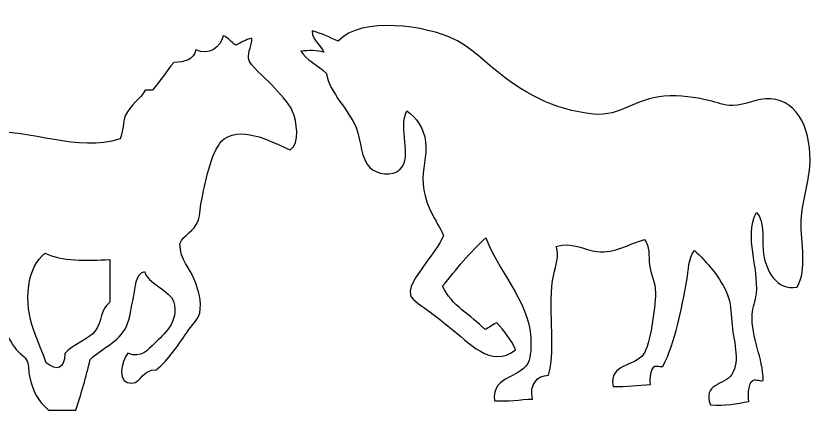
# Model space of a CAD drawing. Header units: centimetres. Extents: x -66 to 65, y -66 to 66.
# Drawn here: x 43.09 to 53.53, y 43.91 to 49.07 of the extents above; entities that cross this region are included whole.
import ezdxf

# ---------------------------------------------------------------- set-up
doc = ezdxf.new("R2010")
doc.units = ezdxf.units.CM
doc.header["$MEASUREMENT"] = 0
doc.layers.add('Layer 1', color=7, linetype='Continuous')

msp = doc.modelspace()

# ---------------------------------------------------------------- linework, layer by layer
at = {"layer": 'Layer 1'}
for points, knots in [([(53.32977, 45.51875), (53.06146, 45.47221), (52.90953, 45.72727), (52.88508, 46.00789), (52.88508, 46.00789), (52.86963, 46.18521), (52.9086, 46.38484), (52.79615, 46.49705), (52.79615, 46.49705), (52.63084, 46.16383), (52.83295, 45.78902), (52.79615, 45.4298), (52.79615, 45.4298), (52.78678, 45.33802), (52.74503, 45.25248), (52.74059, 45.16302), (52.74059, 45.16302), (52.72498, 44.85203), (52.88529, 44.58906), (52.88508, 44.2959), (52.88508, 44.2959), (52.84473, 44.27267), (52.80192, 44.32172), (52.7517, 44.2959), (52.7517, 44.2959), (52.68561, 44.25076), (52.69381, 44.13141), (52.69608, 44.01798), (52.69608, 44.01798), (52.53863, 43.99385), (52.39046, 43.96046), (52.19581, 43.9735), (52.19581, 43.9735), (52.08357, 44.25248), (52.38004, 44.23102), (52.47375, 44.37371), (52.47375, 44.37371), (52.59218, 44.55397), (52.49, 44.83461), (52.47375, 45.06295), (52.47375, 45.06295), (52.46462, 45.19096), (52.45801, 45.31859), (52.41816, 45.41871), (52.41816, 45.41871), (52.3318, 45.63556), (52.14768, 45.85466), (51.98459, 45.9968), (51.98459, 45.9968), (51.89916, 45.89361), (51.90982, 45.74391), (51.88452, 45.6077), (51.88452, 45.6077), (51.81554, 45.2363), (51.73117, 44.79133), (51.57324, 44.48486), (51.57324, 44.48486), (51.54125, 44.45978), (51.49077, 44.50277), (51.45098, 44.47375), (51.45098, 44.47375), (51.41344, 44.41864), (51.39997, 44.33945), (51.4065, 44.24028), (51.4065, 44.24028), (51.24312, 44.23319), (51.09408, 44.21176), (50.91736, 44.21805), (50.91736, 44.21805), (50.85963, 44.52153), (51.2007, 44.46888), (51.31754, 44.64048), (51.31754, 44.64048), (51.40088, 44.76288), (51.47216, 45.23587), (51.47319, 45.44092), (51.47319, 45.44092), (51.47393, 45.59385), (51.40757, 45.68794), (51.39538, 45.80776), (51.39538, 45.80776), (51.38226, 45.93664), (51.40324, 46.05345), (51.32868, 46.14127), (51.32868, 46.14127), (51.12127, 46.08637), (50.95091, 45.95881), (50.70614, 45.98562), (50.70614, 45.98562), (50.54406, 46.00337), (50.36549, 46.12024), (50.1725, 46.05232), (50.1725, 46.05232), (50.21936, 45.91823), (50.16324, 45.80319), (50.13916, 45.68545), (50.13916, 45.68545), (50.05502, 45.27416), (50.17374, 44.74515), (50.07246, 44.36253), (50.07246, 44.36253), (49.92501, 44.36399), (49.81526, 44.24016), (49.86124, 44.05127), (49.86124, 44.05127), (49.69386, 44.0445), (49.54572, 44.01846), (49.36099, 44.02904), (49.36099, 44.02904), (49.33104, 44.38438), (49.73776, 44.31289), (49.81679, 44.56265), (49.81679, 44.56265), (49.84542, 44.65314), (49.84277, 44.76916), (49.83904, 44.85168), (49.83904, 44.85168), (49.817, 45.33711), (49.38713, 45.76433), (49.24981, 46.16348), (49.24981, 46.16348), (49.0373, 45.97581), (48.86196, 45.75092), (48.68283, 45.52983), (48.68283, 45.52983), (48.80025, 45.273), (49.05497, 45.15341), (49.23872, 44.96285), (49.23872, 44.96285), (49.29669, 44.98637), (49.33632, 45.02828), (49.39432, 45.05178), (49.39432, 45.05178), (49.4856, 44.94296), (49.58098, 44.83818), (49.6389, 44.69605), (49.6389, 44.69605), (49.3232, 44.44282), (49.01237, 44.80368), (48.78289, 44.98508), (48.78289, 44.98508), (48.69719, 45.05284), (48.62329, 45.11076), (48.51606, 45.1963), (48.51606, 45.1963), (48.44743, 45.2511), (48.27513, 45.34187), (48.26039, 45.41866), (48.26039, 45.41866), (48.23518, 45.55003), (48.40176, 45.74225), (48.46049, 45.82998), (48.46049, 45.82998), (48.55161, 45.96608), (48.63932, 46.05533), (48.69393, 46.19685), (48.69393, 46.19685), (48.60389, 46.39796), (48.45083, 46.56727), (48.42715, 46.875), (48.42715, 46.875), (48.41337, 47.05383), (48.47956, 47.24269), (48.46049, 47.41972), (48.46049, 47.41972), (48.44022, 47.60771), (48.33235, 47.73741), (48.21594, 47.83104), (48.21594, 47.83104), (48.09267, 47.60239), (48.29444, 47.22988), (48.12701, 47.06399), (48.12701, 47.06399), (48.02279, 46.96075), (47.81245, 47.00057), (47.7268, 47.08622), (47.7268, 47.08622), (47.61385, 47.19917), (47.61784, 47.42825), (47.54892, 47.60872), (47.54892, 47.60872), (47.46827, 47.81983), (47.19419, 48.07547), (47.15982, 48.32021), (47.15982, 48.32021), (47.05594, 48.41684), (46.88547, 48.50484), (46.82631, 48.60927), (46.82631, 48.60927), (46.92921, 48.62597), (47.03554, 48.62152), (47.12645, 48.59816), (47.12645, 48.59816), (47.10142, 48.67322), (46.97627, 48.74434), (46.97082, 48.87608), (46.97082, 48.87608), (47.09719, 48.84309), (47.20495, 48.79149), (47.31544, 48.74268), (47.31544, 48.74268), (47.60982, 49.07328), (48.47902, 48.94562), (48.83846, 48.76493), (48.83846, 48.76493), (49.04272, 48.66225), (49.1907, 48.51564), (49.37207, 48.36472), (49.37207, 48.36472), (49.70714, 48.08588), (50.13145, 47.83632), (50.66165, 47.78663), (50.66165, 47.78663), (51.0213, 47.75292), (51.20534, 47.99091), (51.58436, 48.02007), (51.58436, 48.02007), (51.806, 48.03714), (51.99346, 48.00626), (52.17356, 47.96448), (52.17356, 47.96448), (52.27574, 47.94077), (52.3798, 47.89537), (52.48482, 47.89778), (52.48482, 47.89778), (52.6681, 47.90199), (52.78951, 48.00144), (52.98512, 47.98671), (52.98512, 47.98671), (53.35591, 47.9588), (53.52667, 47.54774), (53.49648, 47.09737), (53.49648, 47.09737), (53.48222, 46.88449), (53.39499, 46.64417), (53.38533, 46.39699), (53.38533, 46.39699), (53.37303, 46.08205), (53.4722, 45.75648), (53.32977, 45.51875)], [0, 0, 0, 0, 0.01639344, 0.01639344, 0.01639344, 0.01639344, 0.03278689, 0.03278689, 0.03278689, 0.03278689, 0.04918033, 0.04918033, 0.04918033, 0.04918033, 0.06557377, 0.06557377, 0.06557377, 0.06557377, 0.08196721, 0.08196721, 0.08196721, 0.08196721, 0.09836066, 0.09836066, 0.09836066, 0.09836066, 0.1147541, 0.1147541, 0.1147541, 0.1147541, 0.13114754, 0.13114754, 0.13114754, 0.13114754, 0.14754098, 0.14754098, 0.14754098, 0.14754098, 0.16393443, 0.16393443, 0.16393443, 0.16393443, 0.18032787, 0.18032787, 0.18032787, 0.18032787, 0.19672131, 0.19672131, 0.19672131, 0.19672131, 0.21311475, 0.21311475, 0.21311475, 0.21311475, 0.2295082, 0.2295082, 0.2295082, 0.2295082, 0.24590164, 0.24590164, 0.24590164, 0.24590164, 0.26229508, 0.26229508, 0.26229508, 0.26229508, 0.27868852, 0.27868852, 0.27868852, 0.27868852, 0.29508197, 0.29508197, 0.29508197, 0.29508197, 0.31147541, 0.31147541, 0.31147541, 0.31147541, 0.32786885, 0.32786885, 0.32786885, 0.32786885, 0.3442623, 0.3442623, 0.3442623, 0.3442623, 0.36065574, 0.36065574, 0.36065574, 0.36065574, 0.37704918, 0.37704918, 0.37704918, 0.37704918, 0.39344262, 0.39344262, 0.39344262, 0.39344262, 0.40983607, 0.40983607, 0.40983607, 0.40983607, 0.42622951, 0.42622951, 0.42622951, 0.42622951, 0.44262295, 0.44262295, 0.44262295, 0.44262295, 0.45901639, 0.45901639, 0.45901639, 0.45901639, 0.47540984, 0.47540984, 0.47540984, 0.47540984, 0.49180328, 0.49180328, 0.49180328, 0.49180328, 0.50819672, 0.50819672, 0.50819672, 0.50819672, 0.52459016, 0.52459016, 0.52459016, 0.52459016, 0.54098361, 0.54098361, 0.54098361, 0.54098361, 0.55737705, 0.55737705, 0.55737705, 0.55737705, 0.57377049, 0.57377049, 0.57377049, 0.57377049, 0.59016393, 0.59016393, 0.59016393, 0.59016393, 0.60655738, 0.60655738, 0.60655738, 0.60655738, 0.62295082, 0.62295082, 0.62295082, 0.62295082, 0.63934426, 0.63934426, 0.63934426, 0.63934426, 0.6557377, 0.6557377, 0.6557377, 0.6557377, 0.67213115, 0.67213115, 0.67213115, 0.67213115, 0.68852459, 0.68852459, 0.68852459, 0.68852459, 0.70491803, 0.70491803, 0.70491803, 0.70491803, 0.72131148, 0.72131148, 0.72131148, 0.72131148, 0.73770492, 0.73770492, 0.73770492, 0.73770492, 0.75409836, 0.75409836, 0.75409836, 0.75409836, 0.7704918, 0.7704918, 0.7704918, 0.7704918, 0.78688525, 0.78688525, 0.78688525, 0.78688525, 0.80327869, 0.80327869, 0.80327869, 0.80327869, 0.81967213, 0.81967213, 0.81967213, 0.81967213, 0.83606557, 0.83606557, 0.83606557, 0.83606557, 0.85245902, 0.85245902, 0.85245902, 0.85245902, 0.86885246, 0.86885246, 0.86885246, 0.86885246, 0.8852459, 0.8852459, 0.8852459, 0.8852459, 0.90163934, 0.90163934, 0.90163934, 0.90163934, 0.91803279, 0.91803279, 0.91803279, 0.91803279, 0.93442623, 0.93442623, 0.93442623, 0.93442623, 0.95081967, 0.95081967, 0.95081967, 0.95081967, 0.96721311, 0.96721311, 0.96721311, 0.96721311, 1, 1, 1, 1]), ([(45.80775, 48.81382), (45.8754, 48.78503), (45.9148, 48.72799), (45.97309, 48.68981), (45.97309, 48.68981), (46.04413, 48.71862), (46.09713, 48.76543), (46.17965, 48.78281), (46.17965, 48.78281), (46.19108, 48.70105), (46.1239, 48.60067), (46.13835, 48.51423), (46.13835, 48.51423), (46.15354, 48.42324), (46.35002, 48.27129), (46.43794, 48.17334), (46.43794, 48.17334), (46.53848, 48.06121), (46.66979, 47.93529), (46.71684, 47.82213), (46.71684, 47.82213), (46.76851, 47.69764), (46.81881, 47.39978), (46.6858, 47.31596), (46.6858, 47.31596), (46.49789, 47.39105), (46.07871, 47.64732), (45.8181, 47.46058), (45.8181, 47.46058), (45.66303, 47.34948), (45.58172, 46.92496), (45.52883, 46.6858), (45.52883, 46.6858), (45.50597, 46.5824), (45.50647, 46.46321), (45.47721, 46.38624), (45.47721, 46.38624), (45.42355, 46.24514), (45.2834, 46.20651), (45.23961, 46.08668), (45.23961, 46.08668), (45.23797, 45.86856), (45.37449, 45.77267), (45.43585, 45.60114), (45.43585, 45.60114), (45.47625, 45.4883), (45.5302, 45.33269), (45.49787, 45.17759), (45.49787, 45.17759), (45.48075, 45.09573), (45.39058, 45.0163), (45.33253, 44.92965), (45.33253, 44.92965), (45.20548, 44.73992), (45.09578, 44.57683), (44.92968, 44.43379), (44.92968, 44.43379), (44.75789, 44.45099), (44.7296, 44.26623), (44.6094, 44.25819), (44.6094, 44.25819), (44.408, 44.2447), (44.46779, 44.54653), (44.55781, 44.65073), (44.55781, 44.65073), (44.73378, 44.58017), (44.81509, 44.69582), (44.90902, 44.78501), (44.90902, 44.78501), (45.01522, 44.88584), (45.23737, 45.06219), (45.15696, 45.33254), (45.15696, 45.33254), (45.11815, 45.4629), (44.803, 45.57593), (44.77472, 45.72508), (44.77472, 45.72508), (44.65084, 45.69169), (44.65886, 45.51079), (44.63007, 45.38419), (44.63007, 45.38419), (44.60226, 45.26126), (44.58557, 45.10574), (44.53715, 45.00197), (44.53715, 45.00197), (44.44145, 44.79697), (44.2092, 44.71765), (44.06193, 44.56808), (44.06193, 44.56808), (44.00716, 44.34051), (43.94496, 44.12035), (43.87601, 43.90697), (43.87601, 43.90697), (43.75547, 43.90697), (43.635, 43.90697), (43.51443, 43.90697), (43.51443, 43.90697), (43.37862, 44.02812), (43.30991, 44.14917), (43.26654, 44.35115), (43.26654, 44.35115), (43.25384, 44.41026), (43.25852, 44.48543), (43.23553, 44.54744), (43.23553, 44.54744), (43.21092, 44.6138), (43.13848, 44.64272), (43.09094, 44.70238), (43.09094, 44.70238), (43.04646, 44.75815), (42.98452, 44.87148), (42.92565, 44.96064), (42.92565, 44.96064), (42.87022, 45.04454), (42.76978, 45.15135), (42.76031, 45.2189), (42.76031, 45.2189), (42.74909, 45.29862), (42.80434, 45.41369), (42.81201, 45.51846), (42.81201, 45.51846), (42.82122, 45.64543), (42.82738, 45.76704), (42.76031, 45.86969), (42.76031, 45.86969), (42.62677, 45.83844), (42.54555, 45.77761), (42.44011, 45.68374), (42.44011, 45.68374), (42.38894, 45.63821), (42.30517, 45.57002), (42.29544, 45.5288), (42.29544, 45.5288), (42.28232, 45.47284), (42.30467, 45.36333), (42.32645, 45.2912), (42.32645, 45.2912), (42.38326, 45.10348), (42.54685, 44.87871), (42.56405, 44.61974), (42.56405, 44.61974), (42.57342, 44.47927), (42.55894, 44.34219), (42.46078, 44.21686), (42.46078, 44.21686), (42.1436, 44.18725), (42.30647, 44.49938), (42.26446, 44.73335), (42.26446, 44.73335), (42.24123, 44.86286), (42.12965, 45.0036), (42.06819, 45.12591), (42.06819, 45.12591), (41.97609, 45.30905), (41.79334, 45.56118), (41.95458, 45.76639), (41.95458, 45.76639), (41.98633, 45.8069), (42.06515, 45.87201), (42.11987, 45.91101), (42.11987, 45.91101), (42.18559, 45.95789), (42.27298, 45.98343), (42.29545, 46.03497), (42.29545, 46.03497), (42.32336, 46.09887), (42.29923, 46.21256), (42.27481, 46.27257), (42.27481, 46.27257), (42.21824, 46.41177), (42.0523, 46.56523), (42.0579, 46.7271), (42.0579, 46.7271), (41.96945, 46.72797), (41.91749, 46.64468), (41.86161, 46.5928), (41.86161, 46.5928), (41.61684, 46.36534), (41.36986, 46.13743), (40.94224, 46.07631), (40.94224, 46.07631), (40.93443, 46.1782), (40.89379, 46.24167), (40.90086, 46.33454), (40.90086, 46.33454), (40.91023, 46.45627), (41.0404, 46.5316), (40.92158, 46.61346), (40.92158, 46.61346), (40.99254, 46.68365), (41.05017, 46.76721), (41.11785, 46.84071), (41.11785, 46.84071), (41.53174, 46.96038), (41.92742, 47.13128), (42.29548, 47.32625), (42.29548, 47.32625), (42.43066, 47.39785), (42.56006, 47.52979), (42.70868, 47.54318), (42.70868, 47.54318), (43.29068, 47.59557), (43.89102, 47.27881), (44.45451, 47.46055), (44.45451, 47.46055), (44.50015, 47.57048), (44.48766, 47.67677), (44.52682, 47.77046), (44.52682, 47.77046), (44.58273, 47.90434), (44.7192, 47.98263), (44.78511, 48.10103), (44.78511, 48.10103), (44.81612, 48.10103), (44.84708, 48.10103), (44.87803, 48.10103), (44.87803, 48.10103), (44.97746, 48.21514), (45.06009, 48.34598), (45.15698, 48.46261), (45.15698, 48.46261), (45.30483, 48.46626), (45.42339, 48.49918), (45.44625, 48.6279), (45.44625, 48.6279), (45.61667, 48.54664), (45.77227, 48.6666), (45.80775, 48.81382)], [0, 0, 0, 0, 0.01724138, 0.01724138, 0.01724138, 0.01724138, 0.03448276, 0.03448276, 0.03448276, 0.03448276, 0.05172414, 0.05172414, 0.05172414, 0.05172414, 0.06896552, 0.06896552, 0.06896552, 0.06896552, 0.0862069, 0.0862069, 0.0862069, 0.0862069, 0.10344828, 0.10344828, 0.10344828, 0.10344828, 0.12068966, 0.12068966, 0.12068966, 0.12068966, 0.13793103, 0.13793103, 0.13793103, 0.13793103, 0.15517241, 0.15517241, 0.15517241, 0.15517241, 0.17241379, 0.17241379, 0.17241379, 0.17241379, 0.18965517, 0.18965517, 0.18965517, 0.18965517, 0.20689655, 0.20689655, 0.20689655, 0.20689655, 0.22413793, 0.22413793, 0.22413793, 0.22413793, 0.24137931, 0.24137931, 0.24137931, 0.24137931, 0.25862069, 0.25862069, 0.25862069, 0.25862069, 0.27586207, 0.27586207, 0.27586207, 0.27586207, 0.29310345, 0.29310345, 0.29310345, 0.29310345, 0.31034483, 0.31034483, 0.31034483, 0.31034483, 0.32758621, 0.32758621, 0.32758621, 0.32758621, 0.34482759, 0.34482759, 0.34482759, 0.34482759, 0.36206897, 0.36206897, 0.36206897, 0.36206897, 0.37931034, 0.37931034, 0.37931034, 0.37931034, 0.39655172, 0.39655172, 0.39655172, 0.39655172, 0.4137931, 0.4137931, 0.4137931, 0.4137931, 0.43103448, 0.43103448, 0.43103448, 0.43103448, 0.44827586, 0.44827586, 0.44827586, 0.44827586, 0.46551724, 0.46551724, 0.46551724, 0.46551724, 0.48275862, 0.48275862, 0.48275862, 0.48275862, 0.5, 0.5, 0.5, 0.5, 0.51724138, 0.51724138, 0.51724138, 0.51724138, 0.53448276, 0.53448276, 0.53448276, 0.53448276, 0.55172414, 0.55172414, 0.55172414, 0.55172414, 0.56896552, 0.56896552, 0.56896552, 0.56896552, 0.5862069, 0.5862069, 0.5862069, 0.5862069, 0.60344828, 0.60344828, 0.60344828, 0.60344828, 0.62068966, 0.62068966, 0.62068966, 0.62068966, 0.63793103, 0.63793103, 0.63793103, 0.63793103, 0.65517241, 0.65517241, 0.65517241, 0.65517241, 0.67241379, 0.67241379, 0.67241379, 0.67241379, 0.68965517, 0.68965517, 0.68965517, 0.68965517, 0.70689655, 0.70689655, 0.70689655, 0.70689655, 0.72413793, 0.72413793, 0.72413793, 0.72413793, 0.74137931, 0.74137931, 0.74137931, 0.74137931, 0.75862069, 0.75862069, 0.75862069, 0.75862069, 0.77586207, 0.77586207, 0.77586207, 0.77586207, 0.79310345, 0.79310345, 0.79310345, 0.79310345, 0.81034483, 0.81034483, 0.81034483, 0.81034483, 0.82758621, 0.82758621, 0.82758621, 0.82758621, 0.84482759, 0.84482759, 0.84482759, 0.84482759, 0.86206897, 0.86206897, 0.86206897, 0.86206897, 0.87931034, 0.87931034, 0.87931034, 0.87931034, 0.89655172, 0.89655172, 0.89655172, 0.89655172, 0.9137931, 0.9137931, 0.9137931, 0.9137931, 0.93103448, 0.93103448, 0.93103448, 0.93103448, 0.94827586, 0.94827586, 0.94827586, 0.94827586, 0.96551724, 0.96551724, 0.96551724, 0.96551724, 1, 1, 1, 1]), ([(43.25621, 45.53909), (43.19647, 45.10247), (43.40554, 44.7828), (43.48346, 44.52671), (43.48346, 44.52671), (43.63226, 44.41643), (43.7228, 44.44104), (43.7314, 44.65069), (43.7314, 44.65069), (43.83186, 44.76925), (44.05104, 44.83119), (44.13431, 44.95025), (44.13431, 44.95025), (44.21456, 45.06513), (44.19855, 45.2292), (44.32021, 45.32217), (44.32021, 45.32217), (44.32021, 45.50809), (44.32021, 45.69402), (44.32021, 45.87999), (44.32021, 45.87999), (44.02356, 45.86208), (43.67965, 45.85898), (43.47315, 45.96265), (43.47315, 45.96265), (43.35432, 45.87408), (43.28106, 45.72073), (43.25621, 45.53909)], [0, 0, 0, 0, 0.125, 0.125, 0.125, 0.125, 0.25, 0.25, 0.25, 0.25, 0.375, 0.375, 0.375, 0.375, 0.5, 0.5, 0.5, 0.5, 0.625, 0.625, 0.625, 0.625, 0.75, 0.75, 0.75, 0.75, 1, 1, 1, 1])]:
    msp.add_open_spline(points, degree=3, knots=knots, dxfattribs=at)

doc.saveas('drawing.dxf')
